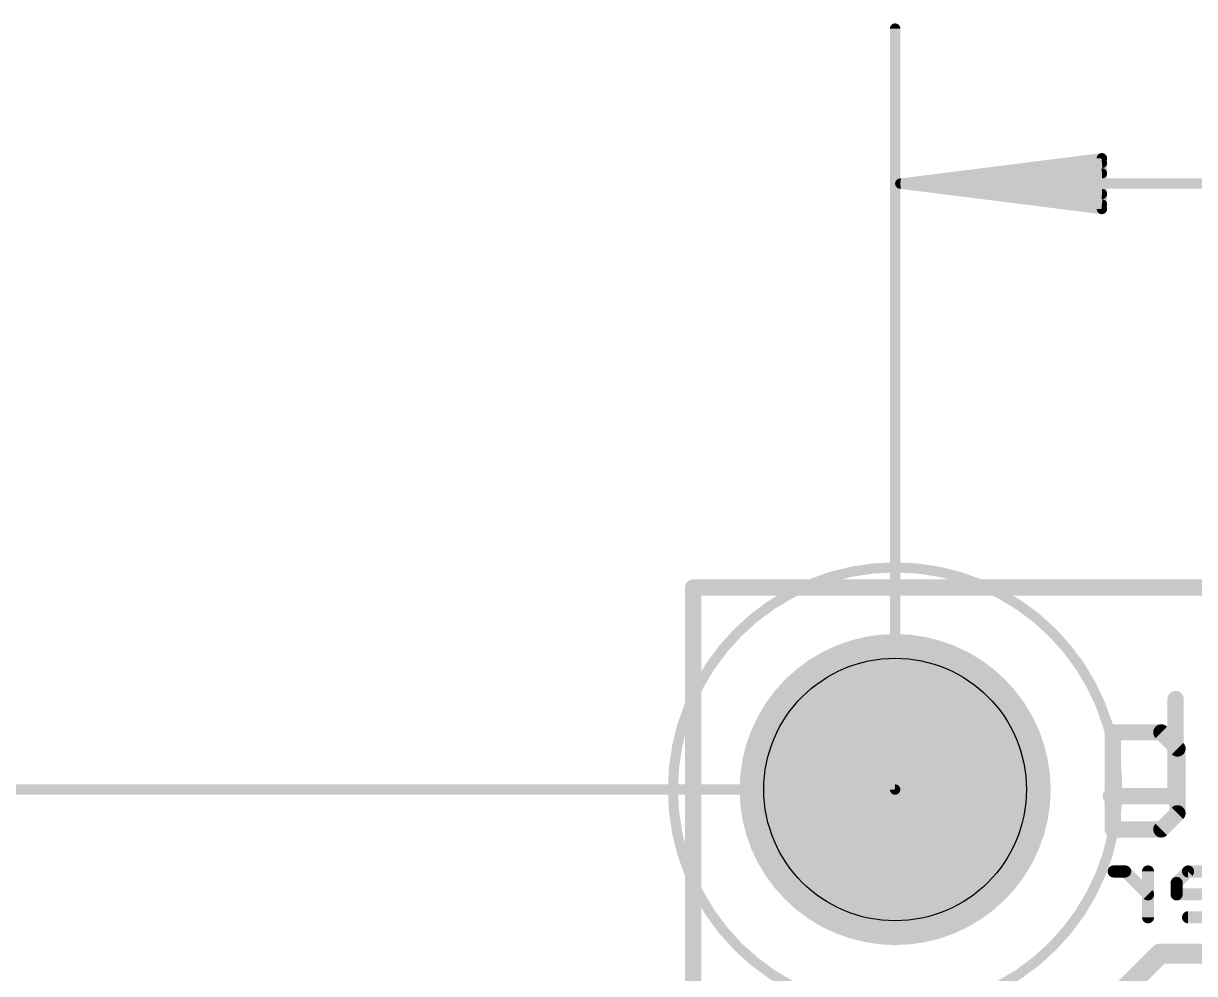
# Model space of a CAD drawing. Extents: x -33 to 74, y -15 to 28.
# Drawn here: x -8.42 to 6.31, y 15.47 to 27.42 of the extents above; entities that cross this region are included whole.
import ezdxf

# ---------------------------------------------------------------- set-up
doc = ezdxf.new("R2010")
doc.units = 0
for name, color, linetype in [('1', 12, 'CONTINUOUS'), ('16', 132, 'CONTINUOUS'), ('20', 53, 'CONTINUOUS'), ('21', 41, 'CONTINUOUS'), ('22', 40, 'CONTINUOUS'), ('23', 53, 'CONTINUOUS'), ('29', 40, 'CONTINUOUS'), ('30', 253, 'CONTINUOUS'), ('39', 12, 'CONTINUOUS'), ('41', 12, 'CONTINUOUS'), ('42', 132, 'CONTINUOUS'), ('47', 253, 'CONTINUOUS')]:
    doc.layers.add(name, color=color, linetype=linetype)

msp = doc.modelspace()

# ---------------------------------------------------------------- linework, layer by layer
at = {"layer": '1'}
for points, const_width in [([(20.32, 20.32), (0, 20.32)], 0.2032), ([(0, 20.32), (0, 0)], 0.2032), ([(5.8738, 15.7163), (4.2862, 14.1288)], 0.254), ([(8.255, 15.7163), (5.8738, 15.7163)], 0.254)]:
    msp.add_lwpolyline(points, dxfattribs=dict(at, const_width=const_width))
for points, const_width in [([(0, 20.3708, 1), (0, 20.2692)], 0.1016), ([(0.0508, 20.32, 1), (-0.0508, 20.32)], 0.1016), ([(5.8738, 15.7797, 1), (5.8738, 15.6528)], 0.127), ([(5.9187, 15.6713, 1), (5.8288, 15.7612)], 0.127)]:
    msp.add_lwpolyline(points, format="xyb", dxfattribs=dict(at, const_width=const_width))
at = {"layer": '16', "const_width": 0.2032}
for points in [[(20.32, 20.32), (0, 20.32)], [(0, 20.32), (0, 0)]]:
    msp.add_lwpolyline(points, dxfattribs=at)
at = {"layer": '16', "const_width": 0.1016}
for points in [[(0, 20.3708, 1), (0, 20.2692)], [(0.0508, 20.32, 1), (-0.0508, 20.32)]]:
    msp.add_lwpolyline(points, format="xyb", dxfattribs=at)
at = {"layer": '20', "const_width": 0.2032}
for points in [[(0, 20.32), (20.32, 20.32)], [(0, 0), (0, 20.32)]]:
    msp.add_lwpolyline(points, dxfattribs=at)
at = {"layer": '20', "const_width": 0.1016}
for points in [[(0, 20.3708, 1), (0, 20.2692)], [(0.0508, 20.32, 1), (-0.0508, 20.32)]]:
    msp.add_lwpolyline(points, format="xyb", dxfattribs=at)
at = {"layer": '20'}
msp.add_circle((2.54, 17.78), 1.651, dxfattribs=at)
at = {"layer": '21', "const_width": 0.2032}
for points in [[(5.2769, 18.4986), (5.2769, 17.2783)], [(5.887, 18.4986), (5.2769, 18.4986)], [(6.0903, 18.2952), (5.887, 18.4986)], [(6.0903, 17.4817), (6.0903, 18.2952)], [(5.887, 17.2783), (6.0903, 17.4817)], [(5.2769, 17.2783), (5.887, 17.2783)]]:
    msp.add_lwpolyline(points, dxfattribs=at)
at = {"layer": '21', "const_width": 0.1016}
for points in [[(5.3277, 18.4986, 1), (5.2261, 18.4986)], [(5.2769, 18.5494, 1), (5.2769, 18.4478)], [(5.9229, 18.5345, 1), (5.851, 18.4627)], [(5.887, 18.4478, 1), (5.887, 18.5494)], [(6.1411, 18.2952, 1), (6.0395, 18.2952)], [(6.0544, 18.2593, 1), (6.1263, 18.3311)], [(6.0395, 17.4817, 1), (6.1411, 17.4817)], [(6.1263, 17.4458, 1), (6.0544, 17.5176)], [(5.2769, 17.3291, 1), (5.2769, 17.2276)], [(5.887, 17.2276, 1), (5.887, 17.3291)], [(5.2261, 17.2783, 1), (5.3277, 17.2783)], [(5.851, 17.3143, 1), (5.9229, 17.2424)]]:
    msp.add_lwpolyline(points, format="xyb", dxfattribs=at)
at = {"layer": '22'}
for points, const_width in [([(6.0659, 18.9177), (6.0659, 17.6974)], 0.2032), ([(6.0659, 17.6974), (5.2524, 17.6974)], 0.2032), ([(5.4318, 16.7497), (5.2877, 16.7497)], 0.1524), ([(5.7199, 16.4616), (5.4318, 16.7497)], 0.1524), ([(5.7199, 16.1735), (5.7199, 16.7497)], 0.1524), ([(6.2233, 16.7497), (6.0792, 16.6056)], 0.1524), ([(6.5114, 16.7497), (6.2233, 16.7497)], 0.1524), ([(6.0792, 16.6056), (6.0792, 16.4616)], 0.1524), ([(6.0792, 16.4616), (6.6554, 16.4616)], 0.1524), ([(6.2233, 16.1735), (6.5114, 16.1735)], 0.1524)]:
    msp.add_lwpolyline(points, dxfattribs=dict(at, const_width=const_width))
for points, const_width in [([(6.1167, 18.9177, 1), (6.0151, 18.9177)], 0.1016), ([(5.2524, 17.7482, 1), (5.2524, 17.6467)], 0.1016), ([(6.0151, 17.6974, 1), (6.1167, 17.6974)], 0.1016), ([(6.0659, 17.6467, 1), (6.0659, 17.7482)], 0.1016), ([(5.2877, 16.7878, 1), (5.2877, 16.7116)], 0.0762), ([(5.4587, 16.7766, 1), (5.4049, 16.7227)], 0.0762), ([(5.4318, 16.7116, 1), (5.4318, 16.7878)], 0.0762), ([(5.758, 16.7497, 1), (5.6818, 16.7497)], 0.0762), ([(6.2233, 16.7878, 1), (6.2233, 16.7116)], 0.0762), ([(6.2502, 16.7227, 1), (6.1963, 16.7766)], 0.0762), ([(6.1173, 16.6056, 1), (6.0411, 16.6056)], 0.0762), ([(6.0523, 16.6326, 1), (6.1061, 16.5787)], 0.0762), ([(5.693, 16.4346, 1), (5.7468, 16.4885)], 0.0762), ([(6.0792, 16.4997, 1), (6.0792, 16.4235)], 0.0762), ([(6.0411, 16.4616, 1), (6.1173, 16.4616)], 0.0762), ([(5.6818, 16.1735, 1), (5.758, 16.1735)], 0.0762), ([(6.2233, 16.2116, 1), (6.2233, 16.1354)], 0.0762)]:
    msp.add_lwpolyline(points, format="xyb", dxfattribs=dict(at, const_width=const_width))
at = {"layer": '23'}
msp.add_point((2.54, 17.78), dxfattribs=at)
at = {"layer": '29', "const_width": 1.7526}
msp.add_lwpolyline([(2.54, 16.9037, 1), (2.54, 18.6563, 1), (2.54, 16.9037)], format="xyb", dxfattribs=at)
at = {"layer": '30', "const_width": 1.7526}
msp.add_lwpolyline([(2.54, 16.9037, 1), (2.54, 18.6563, 1), (2.54, 16.9037)], format="xyb", dxfattribs=at)
at = {"layer": '39', "const_width": 0.127}
msp.add_lwpolyline([(2.54, 14.986, 1), (2.54, 20.574, 1), (2.54, 14.986)], format="xyb", dxfattribs=at)
at = {"layer": '41'}
for points, const_width in [([(2.54, 19.6342, 1), (2.54, 15.9258)], 0.2032), ([(2.54, 15.9258, 1), (2.54, 19.6342)], 0.2032), ([(2.54, 19.685, 1), (2.54, 19.5834)], 0.1016), ([(2.54, 19.5834, 1), (2.54, 19.685)], 0.1016), ([(2.54, 15.9766, 1), (2.54, 15.875)], 0.1016), ([(2.54, 15.875, 1), (2.54, 15.9766)], 0.1016)]:
    msp.add_lwpolyline(points, format="xyb", dxfattribs=dict(at, const_width=const_width))
at = {"layer": '42'}
for points, const_width in [([(2.54, 19.6342, 1), (2.54, 15.9258)], 0.2032), ([(2.54, 15.9258, 1), (2.54, 19.6342)], 0.2032), ([(2.54, 19.685, 1), (2.54, 19.5834)], 0.1016), ([(2.54, 19.5834, 1), (2.54, 19.685)], 0.1016), ([(2.54, 15.9766, 1), (2.54, 15.875)], 0.1016), ([(2.54, 15.875, 1), (2.54, 15.9766)], 0.1016)]:
    msp.add_lwpolyline(points, format="xyb", dxfattribs=dict(at, const_width=const_width))
at = {"layer": '47', "const_width": 0.13}
for points in [[(2.54, 17.78), (2.54, 27.35)], [(2.605, 25.4), (5.14, 25.7192)], [(5.14, 25.7192), (5.14, 25.0808)], [(2.605, 25.4), (5.14, 25.66)], [(2.605, 25.4), (5.14, 25.53)], [(2.605, 25.4), (17.715, 25.4)], [(5.14, 25.0808), (2.605, 25.4)], [(5.14, 25.27), (2.605, 25.4)], [(5.14, 25.14), (2.605, 25.4)], [(2.54, 17.78), (-10.84, 17.78)]]:
    msp.add_lwpolyline(points, dxfattribs=at)
at = {"layer": '47', "const_width": 0.065}
for points in [[(2.5725, 27.35, 1), (2.5075, 27.35)], [(5.1725, 25.7192, 1), (5.1075, 25.7192)], [(5.1441, 25.687, 1), (5.1359, 25.7515)], [(5.1433, 25.6277, 1), (5.1367, 25.6923)], [(5.1417, 25.4975, 1), (5.1383, 25.5625)], [(2.605, 25.4325, 1), (2.605, 25.3675)], [(2.6091, 25.4322, 1), (2.6009, 25.3678)], [(2.6033, 25.4325, 1), (2.6067, 25.3675)], [(2.6067, 25.4325, 1), (2.6033, 25.3675)], [(2.6083, 25.4323, 1), (2.6017, 25.3677)], [(2.6017, 25.4323, 1), (2.6083, 25.3677)], [(2.6009, 25.4322, 1), (2.6091, 25.3678)], [(5.1383, 25.2375, 1), (5.1417, 25.3025)], [(5.1367, 25.1077, 1), (5.1433, 25.1723)], [(5.1075, 25.0808, 1), (5.1725, 25.0808)], [(5.1359, 25.0485, 1), (5.1441, 25.113)], [(2.54, 17.7475, 1), (2.54, 17.8125)], [(2.5075, 17.78, 1), (2.5725, 17.78)]]:
    msp.add_lwpolyline(points, format="xyb", dxfattribs=at)

doc.saveas('drawing.dxf')
